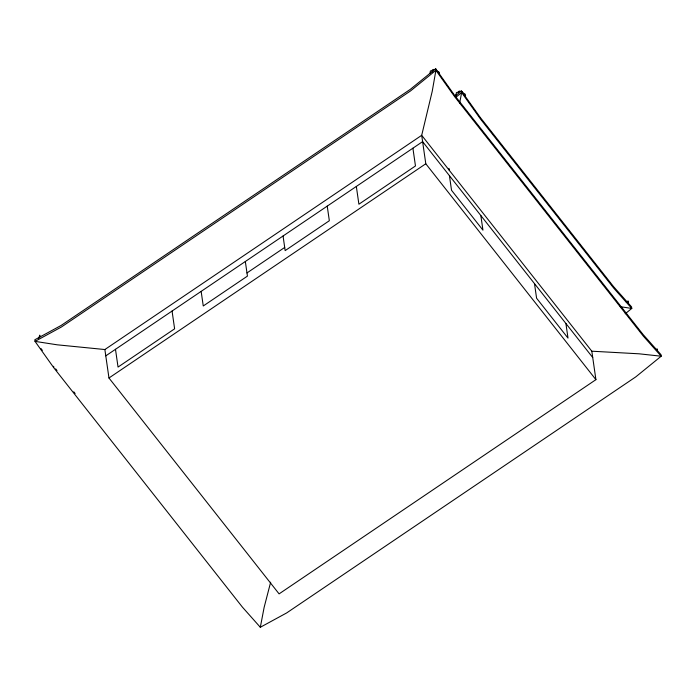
<?xml version="1.0" encoding="UTF-8"?>
<svg xmlns="http://www.w3.org/2000/svg" width="696" height="696" viewBox="0 0 696 696"><rect width="100%" height="100%" fill="white"/><g stroke="black" fill="none" stroke-linecap="round" stroke-linejoin="round"><path stroke-width="1.04" d="M38.576 338.56L39.785 335.159L40.107 336.777M459.647 103.043L461.657 92.559L461.431 90.976L454.871 96.309M627.688 301.725L628.001 300.855L628.27 302.464L626.304 302.281M656.659 350.001L657.102 348.827L657.381 350.445M270.648 582.213L264.132 607.382L260.321 627.27L242.382 607.095L53.87 367.871L35.026 341.371L34.8 339.787L61.117 325.458L410.275 89.375L435.679 68.73L454.523 95.23L643.034 334.454L660.974 354.629L661.2 356.213L635.796 376.867L286.639 612.95L260.321 627.27L260.234 626.678M432.199 72.097L432.877 71.357M455.915 97.222L461.657 92.559L480.501 119.059L613.837 288.266L631.777 308.441L625.217 313.774M458.577 92.177L458.325 92.359A2.732 1.035 12.8 0 0 456.298 93.003L456.098 96.239L455.889 94.795A2.732 1.035 12.8 0 1 456.132 94.386M104.87 349.54L108.968 377.998L279.087 593.879L595.915 379.659L425.795 163.769L421.698 135.32L591.817 351.202L639.145 353.812L661.2 356.213L643.261 336.038L454.749 96.814L435.905 70.313L410.501 90.959L61.344 327.042L35.026 341.371L57.229 344.816L104.87 349.54L421.698 135.32L432.242 91.246L435.905 70.313L435.679 68.73M105.783 355.865L422.603 141.636L592.722 357.526M246.984 272.945L284.699 247.437M108.968 377.998L425.795 163.769M620.145 306.658L631.777 308.441L631.55 306.866L613.611 286.691L480.275 117.476L461.431 90.976M55.663 368.845L57.002 370.542M73.776 391.831L75.116 393.527M41.081 348.618L42.343 350.384M591.817 351.202L595.915 379.659M565.9 323.492L568.006 338.091L536.59 298.219L534.485 283.62M465.563 95.987L465.354 94.552A2.732 1.035 12.8 0 0 463.04 93.16L462.718 92.881A2.297 0.87 12.8 0 0 461.874 91.75M480.84 215.542L482.946 230.15L451.53 190.278L449.425 175.679M439.576 74.046L439.367 72.61A2.732 1.053 10.4 0 0 437.427 71.392M448.998 168.345L449.277 170.329M430.45 72.836L430.241 71.401A2.732 1.053 10.4 0 1 432.286 70.67L432.547 70.487A2.297 0.879 10.4 0 1 433.295 69.53A1.705 0.652 10.4 0 1 435.652 69.844M412.902 148.196L415.469 165.961L358.892 204.215L356.335 186.45M327.233 206.129L329.339 220.728L285.16 250.603L283.055 235.996M245.331 261.505L247.437 276.103L203.258 305.979L201.153 291.38M172.06 311.051L174.618 328.816L118.042 367.07L115.484 349.305M53.644 366.287L53.792 367.279M429.91 73.211A2.732 1.053 10.4 0 1 430.354 72.671M436.061 70.026A2.297 0.879 10.4 0 1 436.766 70.948M458.499 92.168A2.297 0.87 12.8 0 1 459.238 91.246M459.325 91.254A1.705 0.644 12.8 0 1 461.665 91.654"/></g></svg>
